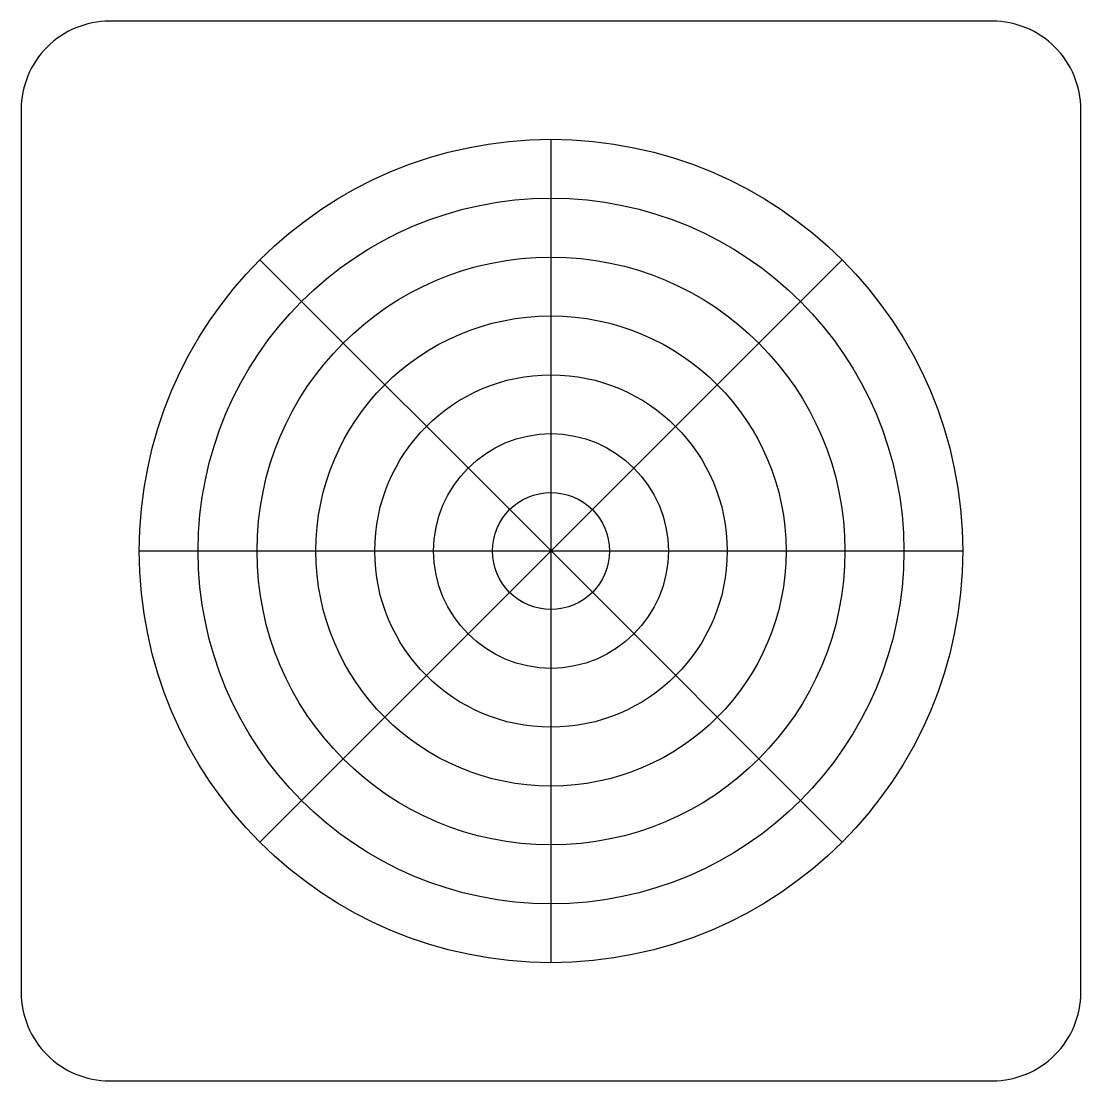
# Model space of a CAD drawing. Header units: inches. Extents: x -18 to 18, y 0 to 36.
import ezdxf

# ---------------------------------------------------------------- set-up
doc = ezdxf.new("R2010")
doc.units = ezdxf.units.IN
doc.header["$LTSCALE"] = 0.5
doc.header["$MEASUREMENT"] = 0

msp = doc.modelspace()

# ---------------------------------------------------------------- linework, layer by layer
for p, q in [((0, 4.013), (0, 31.987)), ((0, 18), (-9.89, 27.89)), ((0, 18), (9.89, 27.89)), ((-13.987, 18), (13.987, 18)), ((0, 18), (-9.89, 8.11)), ((0, 18), (9.89, 8.11))]:
    msp.add_line(p, q)
msp.add_lwpolyline([(-15, 0), (15, 0, 0.414214), (18, 3), (18, 33, 0.414214), (15, 36), (-15, 36, 0.414214), (-18, 33), (-18, 3, 0.414214)], format="xyb", close=True)
for radius in [13.987, 11.987, 9.987, 7.987, 5.987, 3.987, 1.987]:
    msp.add_circle((0, 18), radius)

doc.saveas('drawing.dxf')
